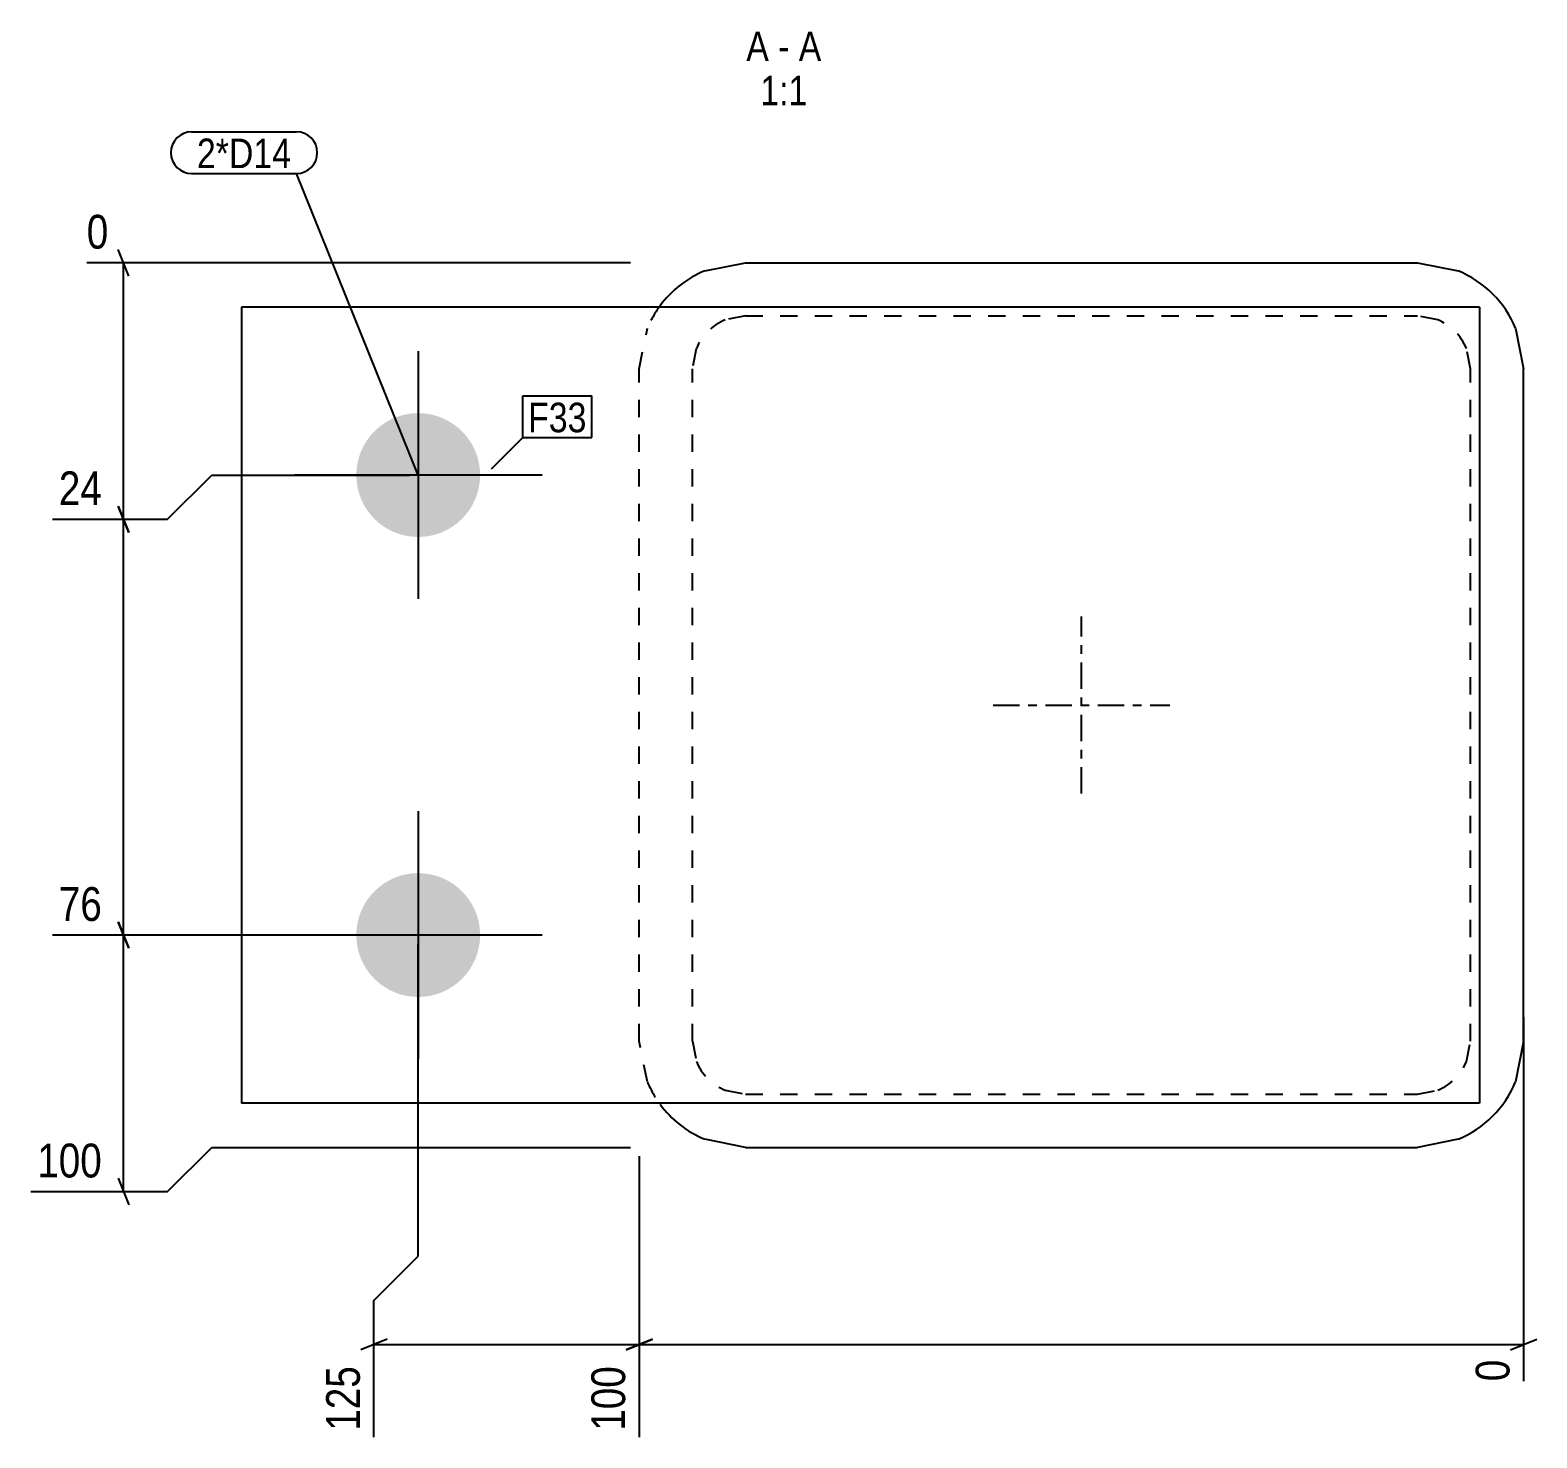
# Model space of a CAD drawing. Header units: millimetres. Extents: x 14 to 22241, y 2 to 843.
# Drawn here: x 6463.5 to 6633.9, y 2.3 to 161.5 of the extents above; entities that cross this region are included whole.
import ezdxf

# ---------------------------------------------------------------- set-up
doc = ezdxf.new("R2010")
doc.units = ezdxf.units.MM
doc.linetypes.add('DXK_LINE_DOT2', pattern=[3.9198, 1.9599, -1.9599])
doc.linetypes.add('DXK_LINE_DOT3', pattern=[5.9187, 2.979, -0.9799, 0.9799, -0.9799])
for name, color, linetype in [('MÅLSÆTNING', 7, 'Continuous'), ('STÅL', 7, 'Continuous'), ('TEKST', 7, 'Continuous')]:
    doc.layers.add(name, color=color, linetype=linetype)
doc.styles.add('Arial Narrow', font='ARIALN.TTF', dxfattribs={"height": 0.2})

msp = doc.modelspace()

# ---------------------------------------------------------------- hatches: boundary and pattern name
at = {"layer": 'STÅL', "linetype": 'Continuous'}
for points in [[(6507.39, 104.17, -1), (6507.39, 118.17, -1)], [(6507.39, 52.17, -1), (6507.39, 66.17, -1)]]:
    msp.add_hatch(color=96, dxfattribs=at).paths.add_polyline_path(points)

# ---------------------------------------------------------------- linework, layer by layer
at = {"layer": 'MÅLSÆTNING', "color": 7, "linetype": 'Continuous'}
for p, q in [((6474.65, 133.67), (6473.45, 136.67)), ((6531.39, 135.17), (6469.91, 135.17)), ((6474.05, 106.17), (6474.05, 135.17)), ((6479.05, 106.17), (6484.05, 111.17)), ((6479.05, 106.17), (6484.05, 111.17)), ((6484.05, 111.17), (6506.39, 111.17)), ((6484.05, 111.17), (6506.39, 111.17)), ((6473.45, 107.67), (6474.65, 104.67)), ((6474.65, 104.67), (6473.45, 107.67)), ((6466.02, 106.17), (6479.05, 106.17)), ((6466.02, 106.17), (6479.05, 106.17)), ((6474.05, 59.17), (6474.05, 106.17)), ((6473.45, 60.67), (6474.65, 57.67)), ((6474.65, 57.67), (6473.45, 60.67)), ((6506.39, 59.17), (6466.02, 59.17)), ((6506.39, 59.17), (6466.02, 59.17)), ((6474.05, 30.17), (6474.05, 59.17)), ((6507.39, 22.87), (6507.39, 58.17)), ((6632.39, 49.9), (6632.39, 8.73)), ((6479.05, 30.17), (6484.05, 35.17)), ((6484.05, 35.17), (6531.39, 35.17)), ((6532.39, 34.17), (6532.39, 2.4)), ((6532.39, 34.17), (6532.39, 2.4)), ((6473.45, 31.67), (6474.65, 28.67)), ((6463.58, 30.17), (6479.05, 30.17)), ((6502.39, 17.87), (6507.39, 22.87)), ((6502.39, 2.4), (6502.39, 17.87)), ((6503.89, 13.47), (6500.89, 12.27)), ((6502.39, 12.87), (6532.39, 12.87)), ((6533.89, 13.47), (6530.89, 12.27)), ((6530.89, 12.27), (6533.89, 13.47)), ((6532.39, 12.87), (6632.39, 12.87)), ((6630.89, 12.27), (6633.89, 13.47))]:
    msp.add_line(p, q, dxfattribs=at)
at = {"layer": 'STÅL', "color": 2, "linetype": 'Continuous'}
for p, q in [((6539.79, 134.26), (6544.39, 135.17)), ((6544.39, 135.17), (6620.39, 135.17)), ((6620.39, 135.17), (6624.98, 134.26)), ((6627.39, 130.17), (6487.39, 130.17)), ((6487.39, 130.17), (6487.39, 40.17)), ((6627.39, 130.17), (6627.39, 40.17)), ((6631.47, 127.76), (6632.39, 123.17)), ((6632.39, 47.17), (6632.39, 123.17)), ((6632.39, 47.17), (6631.47, 42.58)), ((6627.39, 40.17), (6487.39, 40.17)), ((6544.39, 35.17), (6539.79, 36.08)), ((6624.98, 36.08), (6620.39, 35.17)), ((6544.39, 35.17), (6620.39, 35.17))]:
    msp.add_line(p, q, dxfattribs=at)
at = {"layer": 'STÅL', "color": 7, "linetype": 'DXK_LINE_DOT2'}
for p, q in [((6544.39, 129.17), (6542.09, 128.71)), ((6544.39, 129.17), (6620.39, 129.17)), ((6622.68, 128.71), (6620.39, 129.17)), ((6532.39, 123.17), (6533.3, 127.76)), ((6538.84, 125.46), (6538.39, 123.17)), ((6626.39, 123.17), (6625.93, 125.46)), ((6532.39, 47.17), (6532.39, 123.17)), ((6538.39, 47.17), (6538.39, 123.17)), ((6626.39, 47.17), (6626.39, 123.17)), ((6533.3, 42.58), (6532.39, 47.17)), ((6538.39, 47.17), (6538.84, 44.87)), ((6625.93, 44.87), (6626.39, 47.17)), ((6542.09, 41.63), (6544.39, 41.17)), ((6544.39, 41.17), (6620.39, 41.17)), ((6620.39, 41.17), (6622.68, 41.63))]:
    msp.add_line(p, q, dxfattribs=at)
at = {"layer": 'STÅL', "color": 96, "linetype": 'Continuous'}
for p, q in [((6507.39, 125.17), (6507.39, 97.17)), ((6521.39, 111.17), (6493.39, 111.17)), ((6507.39, 73.17), (6507.39, 45.17)), ((6521.39, 59.17), (6493.39, 59.17))]:
    msp.add_line(p, q, dxfattribs=at)
at = {"layer": 'STÅL', "color": 7, "linetype": 'DXK_LINE_DOT3'}
for p, q in [((6582.39, 75.17), (6582.39, 95.17)), ((6572.39, 85.17), (6592.39, 85.17))]:
    msp.add_line(p, q, dxfattribs=at)
at = {"layer": 'STÅL', "color": 2, "linetype": 'Continuous'}
for centre, start, end in [((6544.39, 123.17), 112.5, 143.5514), ((6620.39, 123.17), 22.5, 67.5), ((6620.39, 47.17), 292.5, 337.5), ((6544.39, 47.17), 216.4486, 247.5)]:
    msp.add_arc(centre, 12, start, end, dxfattribs=at)
at = {"layer": 'STÅL', "color": 7, "linetype": 'DXK_LINE_DOT2'}
for centre, radius, start, end in [((6544.39, 123.17), 12, 143.5514, 157.5), ((6544.39, 123.17), 6, 112.5, 157.5), ((6620.39, 123.17), 6, 22.5, 67.5), ((6544.39, 47.17), 6, 202.5, 247.5), ((6620.39, 47.17), 6, 292.5, 337.5), ((6544.39, 47.17), 12, 202.5, 216.4486)]:
    msp.add_arc(centre, radius, start, end, dxfattribs=at)

# ---------------------------------------------------------------- wipeouts: each hides what was drawn before it
at = {"color": 0, "linetype": 'Continuous'}
for points in [[(6547.05, 157.97), (6547.05, 161.47), (6544.49, 161.47), (6544.49, 157.97)], [(6549.37, 157.97), (6549.37, 161.47), (6548.1, 161.47), (6548.1, 157.97)], [(6552.98, 157.97), (6552.98, 161.47), (6550.42, 161.47), (6550.42, 157.97)], [(6551.4, 152.97), (6551.4, 156.47), (6546.07, 156.47), (6546.07, 152.97)]]:
    msp.add_wipeout(points, dxfattribs=at).dxf.layer = 'TEKST'
at = {"color": 0}
for points in [[(6493.03, 145.87), (6493.03, 149.37), (6482.37, 149.37), (6482.37, 145.87)], [(6526.42, 116.01), (6526.42, 119.51), (6519.82, 119.51), (6519.82, 116.01)]]:
    msp.add_wipeout(points, dxfattribs=at).dxf.layer = 'TEKST'

# ---------------------------------------------------------------- next in the draw order: texts
at = {"layer": 'TEKST', "color": 3, "linetype": 'Continuous', "style": 'Arial Narrow'}
for s, p in [('A', (6544.49, 157.97)), ('A', (6550.42, 157.97)), ('-', (6548.1, 157.97)), ('1:1', (6546.07, 152.97))]:
    msp.add_text(s, height=3.34, dxfattribs=at).set_placement(p)

# ---------------------------------------------------------------- next in the draw order: wipeouts: each hides what was drawn before it
at = {"color": 0, "linetype": 'Continuous'}
for points in [[(6473.15, 135.97), (6473.15, 141.57), (6469.11, 141.57), (6469.11, 135.97)], [(6472.42, 106.97), (6472.42, 112.57), (6465.95, 112.57), (6465.95, 106.97)], [(6472.42, 59.97), (6472.42, 65.57), (6465.95, 65.57), (6465.95, 59.97)], [(6472.42, 30.97), (6472.42, 36.57), (6463.51, 36.57), (6463.51, 30.97)], [(6631.59, 11.97), (6625.99, 11.97), (6625.99, 7.93), (6631.59, 7.93)], [(6501.59, 11.24), (6495.99, 11.24), (6495.99, 2.33), (6501.59, 2.33)], [(6531.59, 11.24), (6525.99, 11.24), (6525.99, 2.33), (6531.59, 2.33)]]:
    msp.add_wipeout(points, dxfattribs=at).dxf.layer = 'MÅLSÆTNING'
at = {"color": 0}
for points in [[(6493.03, 145.87), (6493.03, 149.37), (6482.37, 149.37), (6482.37, 145.87)], [(6526.42, 116.01), (6526.42, 119.51), (6519.82, 119.51), (6519.82, 116.01)]]:
    msp.add_wipeout(points, dxfattribs=at).dxf.layer = 'TEKST'

# ---------------------------------------------------------------- next in the draw order: linework, layer by layer
at = {"layer": 'TEKST', "color": 7, "linetype": 'Continuous'}
for p, q in [((6481.77, 149.97), (6493.63, 149.97)), ((6481.77, 145.27), (6493.63, 145.27)), ((6507.39, 111.17), (6493.63, 145.27)), ((6519.22, 120.11), (6527.02, 120.11)), ((6519.22, 115.41), (6519.22, 120.11)), ((6527.02, 115.41), (6527.02, 120.11)), ((6515.68, 111.87), (6519.22, 115.41)), ((6519.22, 115.41), (6527.02, 115.41))]:
    msp.add_line(p, q, dxfattribs=at)
for centre, start, end in [((6481.77, 147.62), 90, 270), ((6493.63, 147.62), 270, 90)]:
    msp.add_arc(centre, 2.35, start, end, dxfattribs=at)

# ---------------------------------------------------------------- next in the draw order: texts
at = {"layer": 'MÅLSÆTNING', "color": 3, "linetype": 'Continuous', "style": 'Arial Narrow'}
for s, height, p in [('0', 3.82, (6469.91, 136.77)), ('24', 3.818, (6466.75, 107.77)), ('76', 3.818, (6466.75, 60.77)), ('100', 3.818, (6464.31, 31.77))]:
    msp.add_text(s, height=height, dxfattribs=at).set_placement(p)
for s, height, p in [('125', 3.818, (6500.79, 3.13)), ('100', 3.818, (6530.79, 3.13)), ('0', 3.82, (6630.79, 8.73))]:
    msp.add_text(s, height=height, rotation=90.0002, dxfattribs=at).set_placement(p)
at = {"layer": 'TEKST', "color": 3, "style": 'Arial Narrow'}
for s, p in [('2*D14', (6482.37, 145.87)), ('F33', (6519.82, 116.01))]:
    msp.add_text(s, height=3.34, dxfattribs=at).set_placement(p)

doc.saveas('drawing.dxf')
